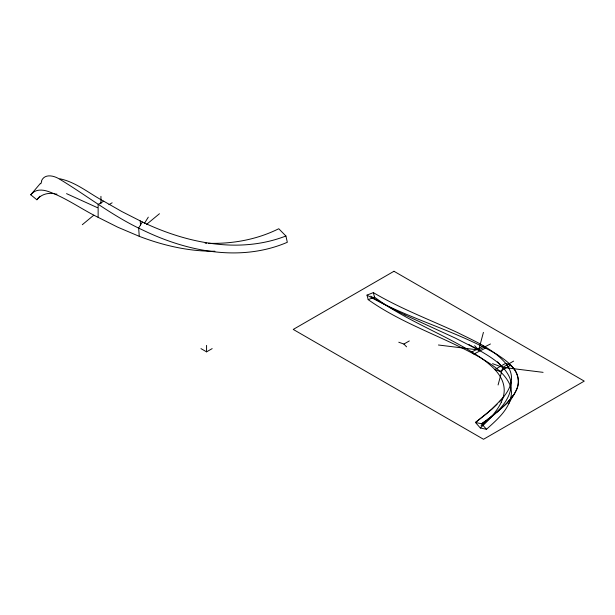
<?xml version="1.0" encoding="UTF-8"?>
<svg xmlns="http://www.w3.org/2000/svg" width="615" height="615" viewBox="0 0 615 615"><rect width="100%" height="100%" fill="white"/><g stroke="black" fill="none" stroke-linecap="round" stroke-linejoin="round"><path stroke-width="0.92" d="M511.449 379.609L511.042 382.469M483.421 332.369L478.716 349.981C490.516 356.931 503.693 364.48 509.62 377.464A60.285 34.809 0 0 1 511.203 385.543C509.743 403.455 493.53 415.071 480.976 425.888M498.089 384.975L502.793 367.363L513.61 361.113M501.271 402.318L503.016 397.805A83.617 48.278 0 0 0 503.393 396.437L503.87 394.138A75.568 43.627 0 0 0 504.215 390.225C504.177 376.065 492.138 365.987 481.691 358.353C447.635 335.098 407.63 321.953 374.535 297.153L373.343 292.609L367.009 295.108L368.201 299.651C402.641 324.097 443.546 336.766 480.092 357.476C491.546 364.441 504.154 371.914 509.858 384.629A62.384 36.016 0 0 1 510.696 387.135L511.396 391.125A62.915 36.323 0 0 1 511.457 392.931C510.581 408.537 497.174 419.53 486.488 429.293L480.338 427.986L475.464 422.474L492.085 408.975L503.793 396.829A112.583 64.998 0 0 1 500.91 400.242L499.326 401.941M501.179 402.51C496.22 412.404 488.348 420.506 480.338 427.986M508.797 403.724C512.226 396.152 518.868 389.326 518.368 380.47C517.384 368.108 506.114 360.428 496.674 354.248M41.466 180.933C44.618 173.338 53.982 175.636 59.432 179.05C87.361 195.854 113.068 216.48 142.888 230.11C187.068 251.604 240.626 262.336 287.32 242.287L285.914 236.006L278.756 228.734C257.124 239.55 232.685 244.001 208.608 243.294M285.914 236.006C238.989 254.172 186.391 243.01 142.388 221.992L138.652 228.004L139.267 236.329C163.352 245.554 189.036 251.497 214.927 251.235M144.31 223.553L148.3 217.149M513.756 394.838L506.991 403.086L513.756 394.838A81.034 46.786 0 0 0 515.777 391.325C521.612 381.584 517.1 366.04 505.645 363.319C493.053 348.682 474.542 341.148 457.729 332.654C429.485 319.577 400.18 308.522 373.343 292.609M40.375 183.431L30.75 194.786L36.885 199.767C41.051 194.202 48.539 192.372 55.112 193.848M36.885 199.767L39.898 196.216M506.86 403.217L495.698 413.28L481.622 423.789L475.464 422.474L487.257 413.203L497.066 404.247M506.36 403.717L504.454 405.585M504.177 405.846L496.72 412.442M82.31 224.706L93.772 215.204M146.554 224.414L159.454 213.728M494.668 414.118L489.54 418.1M487.241 419.799L488.033 419.222M485.658 420.952L486.457 420.376M484.858 421.521L481.622 423.789L486.488 429.293M142.388 221.992L121.785 211.522L103.735 201.197L98.139 204.426L98.139 217.349L117.811 227.219L139.267 236.329M108.932 204.657L112.13 202.812M200.974 348.62L206.571 351.849L212.167 348.62M398.774 342.217L403.894 344.062L409.298 340.941M510.765 365.164L499.949 371.406L494.829 369.561L505.645 363.319L507.775 366.248A59.471 34.332 0 0 1 511.488 379.609M490.439 343.977L478.716 349.981L438.426 345M368.201 299.651L374.535 297.153M206.655 243.232L205.172 243.163M59.886 178.796C76.16 182.14 89.313 193.602 103.735 201.197M543.083 372.352L502.793 367.363L492.554 363.673M56.134 194.025L56.964 194.194M66.543 193.64L97.501 207.709M404.954 314.995L455.4 338.142L478.716 349.981L474.634 345.707M98.139 217.349C81.426 209.161 66.143 197.861 48.523 191.565C43.365 189.72 36.862 188.982 32.48 192.979A144.118 41.044 64.3 0 0 30.75 194.794M468.891 344.592L478.232 349.72M367.009 295.108C408.222 318.924 455.292 330.34 496.49 354.132M373.182 297.683L370.768 296.13M497.443 361.805L502.532 367.094M403.894 344.062L406.569 346.837M140.212 220.831L140.558 225.459M206.571 345.384L206.571 351.849M100.937 196.346L100.937 203.734M40.821 183.793A142.442 31.965 69 0 1 41.712 181.502M511.18 382.484A86.93 50.184 0 0 1 503.67 396.798M404.993 314.965A299.766 173.069 0 0 1 373.144 297.706M393.977 271.269L293.247 329.425L483.521 439.279L584.25 381.123L393.977 271.269M483.551 345.907L471.828 351.918L473.873 354.055L485.596 348.052L483.551 345.907"/></g></svg>
